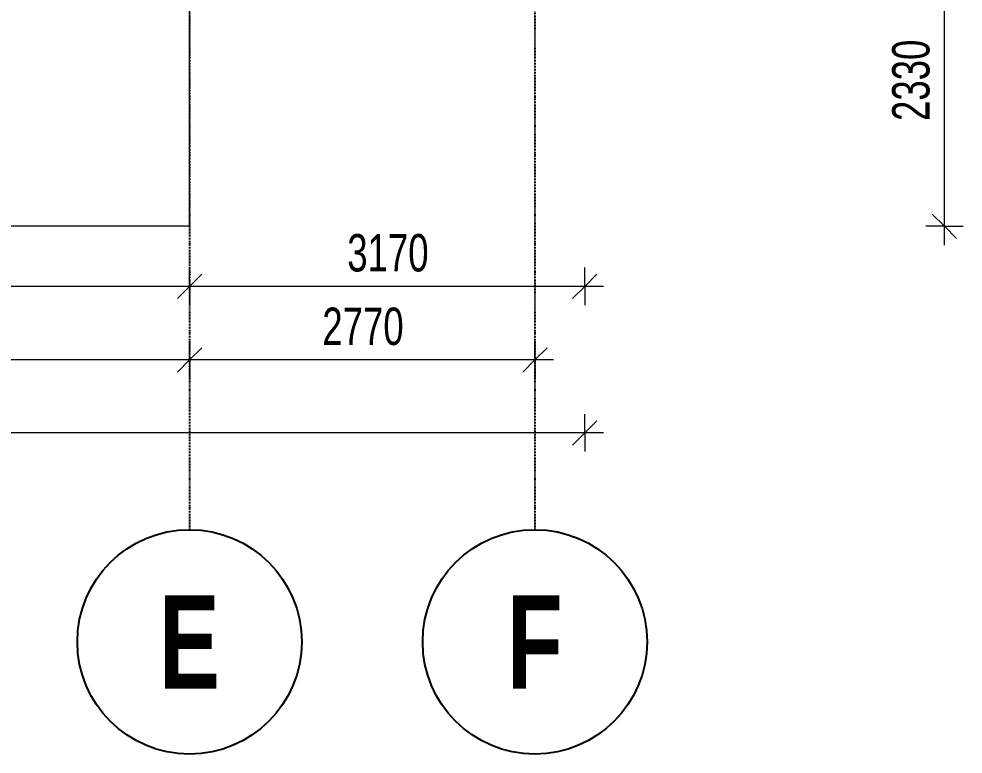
# Model space of a CAD drawing. Header units: millimetres. Extents: x 2179 to 44859, y 3478 to 159868.
# Drawn here: x 33701 to 41275, y 118851 to 124748 of the extents above; entities that cross this region are included whole.
import ezdxf

# ---------------------------------------------------------------- set-up
doc = ezdxf.new("R2010")
doc.units = ezdxf.units.MM
doc.linetypes.add('1_Čerchovaná 6_0mm', pattern=[12, 6, -3, 0, -3])
for name, color, linetype, lineweight in [('A-ANNO-DIMS', 7, 'Continuous', 9), ('A-ANNO-DIMS-150', 7, 'Continuous', 9), ('A-FLOR-LEVL', 7, 'Continuous', 9)]:
    doc.layers.add(name, color=color, linetype=linetype, lineweight=lineweight)
for name, color, linetype, lineweight, true_color in [('S-GRID-1', 9, '1_Čerchovaná 6_0mm', 25, 0x808080), ('S-GRID-IDEN', 9, 'Continuous', 25, 0x808080), ('S-GRID-IDEN-1', 9, 'Continuous', 9, 0x808080)]:
    doc.layers.add(name, color=color, linetype=linetype, lineweight=lineweight, true_color=true_color)
doc.styles.add('Arial_1', font='arial.ttf', dxfattribs={"width": 0.7, "height": 300})
doc.styles.add('Arial_B_1', font='arialbd.ttf', dxfattribs={"width": 0.7, "height": 750})
doc.dimstyles.new('Vnitřní_-_průhledné', dxfattribs={"dimscale": 304.8, "dimtxt": 306.07782, "dimasz": 0.639764, "dimexe": 0.492126, "dimexo": 0.0625, "dimgap": 0.098425, "dimtad": 1, "dimdec": 0, "dimrnd": 5, "dimzin": 0, "dimdsep": 46, "dimtxsty": 'Arial_1', "dimblk1": 'OBLIQUE', "dimblk2": 'OBLIQUE', "dimsah": 1, "dimcen": 0.09, "dimdle": 0.492126, "dimazin": 0, "dimtfac": 1, "dimtdec": 4, "dimtix": 1, "dimtmove": 0, "dimatfit": 3, "dimfxl": 0.492126, "dimfxlon": 1, "dimtvp": 1, "dimtolj": 1, "dimtzin": 0, "dimarcsym": 2})

# ---------------------------------------------------------------- blocks, each defined once
blk = doc.blocks.new('Osnova - 6mm-307864-1NP _ stroje - KOTVÍCÍ BODY')
at = {"layer": 'S-GRID-IDEN'}
blk.add_circle((0, 0), 6, dxfattribs=at)
blk = doc.blocks.new('DIMBLOCK1-1NP _ stroje - KOTVÍCÍ BODY')
at = {"layer": 'A-ANNO-DIMS-150'}
for p, q in [((35069.8, 122602.8), (35069.8, 122752.8)), ((38239.8, 122602.8), (38239.8, 122752.8)), ((38389.8, 122602.8), (35069.8, 122602.8)), ((35069.8, 122602.8), (35069.8, 122452.8)), ((38239.8, 122602.8), (38239.8, 122452.8))]:
    blk.add_line(p, q, dxfattribs=at)
at = {"layer": 'A-ANNO-DIMS-150', "lineweight": 18}
for p, q in [((35069.8, 122602.8), (35167.3, 122700.3)), ((38239.8, 122602.8), (38337.3, 122700.3)), ((35069.8, 122602.8), (34972.3, 122505.3)), ((38239.8, 122602.8), (38142.3, 122505.3))]:
    blk.add_line(p, q, dxfattribs=at)
at = {"layer": 'A-ANNO-DIMS-150', "color": 0, "insert": (36334.6, 123022.2), "char_height": 300, "width": 768.491, "attachment_point": 1, "line_spacing_factor": 0.941778, "style": 'Arial_1'}
blk.add_mtext('3170', dxfattribs=at)
blk = doc.blocks.new('_Oblique')
at = {"color": 0, "linetype": 'ByBlock', "lineweight": -2}
blk.add_line((-0.5, -0.5), (0.5, 0.5), dxfattribs=at)
blk = doc.blocks.new('DIMBLOCK2-1NP _ stroje - KOTVÍCÍ BODY')
at = {"layer": 'A-ANNO-DIMS-150'}
for p, q in [((31069.8, 122602.8), (31069.8, 122752.8)), ((35069.8, 122602.8), (35069.8, 122752.8)), ((35069.8, 122602.8), (31069.8, 122602.8)), ((31069.8, 122602.8), (31069.8, 122452.8)), ((35069.8, 122602.8), (35069.8, 122452.8))]:
    blk.add_line(p, q, dxfattribs=at)
at = {"layer": 'A-ANNO-DIMS-150', "lineweight": 18}
for p, q in [((31069.8, 122602.8), (31167.3, 122700.3)), ((35069.8, 122602.8), (35167.3, 122700.3)), ((31069.8, 122602.8), (30972.3, 122505.3)), ((35069.8, 122602.8), (34972.3, 122505.3))]:
    blk.add_line(p, q, dxfattribs=at)
at = {"layer": 'A-ANNO-DIMS-150', "color": 0, "insert": (32749.6, 123022.2), "char_height": 300, "width": 768.491, "attachment_point": 1, "line_spacing_factor": 0.941778, "style": 'Arial_1'}
blk.add_mtext('4000', dxfattribs=at)
blk = doc.blocks.new('DIMBLOCK32-1NP _ stroje - KOTVÍCÍ BODY')
at = {"layer": 'A-ANNO-DIMS-150'}
for p, q in [((35069.8, 122012.5), (35069.8, 122162.5)), ((37839.8, 122012.5), (37839.8, 122162.5)), ((37989.8, 122012.5), (35069.8, 122012.5)), ((35069.8, 122012.5), (35069.8, 121862.5)), ((37839.8, 122012.5), (37839.8, 121862.5))]:
    blk.add_line(p, q, dxfattribs=at)
at = {"layer": 'A-ANNO-DIMS-150', "lineweight": 18}
for p, q in [((35069.8, 122012.5), (35167.3, 122110)), ((37839.8, 122012.5), (37937.3, 122110)), ((35069.8, 122012.5), (34972.3, 121915)), ((37839.8, 122012.5), (37742.3, 121915))]:
    blk.add_line(p, q, dxfattribs=at)
at = {"layer": 'A-ANNO-DIMS-150', "color": 0, "insert": (36134.6, 122432), "char_height": 300, "width": 768.491, "attachment_point": 1, "line_spacing_factor": 0.941778, "style": 'Arial_1'}
blk.add_mtext('2770', dxfattribs=at)
blk = doc.blocks.new('DIMBLOCK33-1NP _ stroje - KOTVÍCÍ BODY')
at = {"layer": 'A-ANNO-DIMS-150'}
for p, q in [((31069.8, 122012.5), (31069.8, 122162.5)), ((35069.8, 122012.5), (35069.8, 122162.5)), ((35069.8, 122012.5), (31069.8, 122012.5)), ((31069.8, 122012.5), (31069.8, 121862.5)), ((35069.8, 122012.5), (35069.8, 121862.5))]:
    blk.add_line(p, q, dxfattribs=at)
at = {"layer": 'A-ANNO-DIMS-150', "lineweight": 18}
for p, q in [((31069.8, 122012.5), (31167.3, 122110)), ((35069.8, 122012.5), (35167.3, 122110)), ((31069.8, 122012.5), (30972.3, 121915)), ((35069.8, 122012.5), (34972.3, 121915))]:
    blk.add_line(p, q, dxfattribs=at)
at = {"layer": 'A-ANNO-DIMS-150', "color": 0, "insert": (32749.6, 122432), "char_height": 300, "width": 768.491, "attachment_point": 1, "line_spacing_factor": 0.941778, "style": 'Arial_1'}
blk.add_mtext('4000', dxfattribs=at)
blk = doc.blocks.new('DIMBLOCK37-1NP _ stroje - KOTVÍCÍ BODY')
at = {"layer": 'A-ANNO-DIMS-150'}
for p, q in [((18927.3, 121427.4), (18927.3, 121577.4)), ((38239.8, 121427.4), (38239.8, 121577.4)), ((38389.8, 121427.4), (18777.3, 121427.4)), ((18927.3, 121427.4), (18927.3, 121277.4)), ((38239.8, 121427.4), (38239.8, 121277.4))]:
    blk.add_line(p, q, dxfattribs=at)
at = {"layer": 'A-ANNO-DIMS-150', "lineweight": 18}
for p, q in [((18927.3, 121427.4), (19024.8, 121524.9)), ((38239.8, 121427.4), (38337.3, 121524.9)), ((18927.3, 121427.4), (18829.8, 121329.9)), ((38239.8, 121427.4), (38142.3, 121329.9))]:
    blk.add_line(p, q, dxfattribs=at)
at = {"layer": 'A-ANNO-DIMS-150', "color": 0, "insert": (28183.3, 121846.9), "char_height": 300, "width": 960.613, "attachment_point": 1, "line_spacing_factor": 0.941778, "style": 'Arial_1'}
blk.add_mtext('19310', dxfattribs=at)
blk = doc.blocks.new('DIMBLOCK41-1NP _ stroje - KOTVÍCÍ BODY')
at = {"layer": 'A-ANNO-DIMS-150', "lineweight": 18}
for p, q in [((41124.7, 125414.4), (41027.2, 125511.9)), ((41124.7, 125414.4), (41222.2, 125316.9)), ((41124.7, 123084.1), (41027.2, 123181.6)), ((41124.7, 123084.1), (41222.2, 122986.6))]:
    blk.add_line(p, q, dxfattribs=at)
at = {"layer": 'A-ANNO-DIMS-150'}
for p, q in [((41124.7, 122934.1), (41124.7, 125564.4)), ((41124.7, 125414.4), (40974.7, 125414.4)), ((41124.7, 125414.4), (41274.7, 125414.4)), ((41124.7, 123084.1), (40974.7, 123084.1)), ((41124.7, 123084.1), (41274.7, 123084.1))]:
    blk.add_line(p, q, dxfattribs=at)
at = {"layer": 'A-ANNO-DIMS-150', "color": 0, "insert": (40705.3, 123929), "char_height": 300, "width": 768.491, "attachment_point": 1, "rotation": 90, "line_spacing_factor": 0.941778, "style": 'Arial_1'}
blk.add_mtext('2330', dxfattribs=at)

msp = doc.modelspace()

# ---------------------------------------------------------------- linework, layer by layer
at = {"layer": 'A-FLOR-LEVL'}
for q in [(35069.8, 125614.4), (31069.8, 123084.1)]:
    msp.add_line((35069.8, 123084.1), q, dxfattribs=at)
at = {"layer": 'S-GRID-1'}
for p, q in [((35069.8, 158068.3), (35069.8, 120650.8)), ((37839.8, 158068.3), (37839.8, 120650.8))]:
    msp.add_line(p, q, dxfattribs=at)

# ---------------------------------------------------------------- block references
at = {"layer": 'S-GRID-IDEN', "xscale": 149.9999999999999, "yscale": 149.9999999999999, "zscale": 149.9999999999999, "rotation": 180}
for p in [(35069.8, 119750.8), (37839.8, 119750.8)]:
    msp.add_blockref('Osnova - 6mm-307864-1NP _ stroje - KOTVÍCÍ BODY', p, dxfattribs=at)

# ---------------------------------------------------------------- texts
at = {"layer": 'S-GRID-IDEN-1', "char_height": 750, "attachment_point": 1, "style": 'Arial_B_1'}
for s, insert, width in [('\\fArial|b1|i0|c238|p34|;\\W.7;E', (34823.7, 120125.4), 597.658), ('\\fArial|b1|i0|c238|p34|;\\W.7;F', (37614.2, 120125.4), 547.152)]:
    msp.add_mtext(s, dxfattribs=dict(at, insert=insert, width=width))

# ---------------------------------------------------------------- dimensions: what is measured, and where the dimension line sits
at = {"layer": 'A-ANNO-DIMS'}
for base, p1, p2, angle, override, picture, middle in [((41124.7, 125414.4), (40974.7, 123084.1), (40974.7, 125414.4), 90, {"dimpost": '<>', "dimfxl": 2330.316439}, 'DIMBLOCK41-1NP _ stroje - KOTVÍCÍ BODY', (40941.5, 124249.2)), ((35069.8, 122602.8), (38239.8, 122752.8), (35069.8, 122452.8), 0, {"dimpost": '<>', "dimfxl": 3184.163941}, 'DIMBLOCK1-1NP _ stroje - KOTVÍCÍ BODY', (36654.8, 122786)), ((35069.8, 122012.5), (37839.8, 121862.5), (35069.8, 121862.5), 0, {"dimpost": '<>', "dimfxl": 2770}, 'DIMBLOCK32-1NP _ stroje - KOTVÍCÍ BODY', (36454.8, 122195.7))]:
    dim = msp.add_linear_dim(base=base, p1=p1, p2=p2, angle=angle, dimstyle='Vnitřní_-_průhledné', override=override, dxfattribs=at)
    dim.commit()
    dim.dimension.update_dxf_attribs({"geometry": picture, "text_midpoint": middle})
for base, p1, p2, override, picture, middle in [((31069.8, 122602.8), (35069.8, 122452.8), (31069.8, 122452.8), {"dimpost": '<>', "dimfxl": 4000}, 'DIMBLOCK2-1NP _ stroje - KOTVÍCÍ BODY', (33069.8, 122785.9)), ((31069.8, 122012.5), (35069.8, 121862.5), (31069.8, 121862.5), {"dimpost": '<>', "dimfxl": 4000}, 'DIMBLOCK33-1NP _ stroje - KOTVÍCÍ BODY', (33069.8, 122195.7)), ((18927.3001, 121427.3904), (38239.7796, 121577.3904), (18927.3001, 121577.3904), {"dimpost": '<>', "dimfxl": 19312.479498}, 'DIMBLOCK37-1NP _ stroje - KOTVÍCÍ BODY', (28583.5398, 121610.6646))]:
    dim = msp.add_linear_dim(base=base, p1=p1, p2=p2, dimstyle='Vnitřní_-_průhledné', override=override, dxfattribs=at)
    dim.commit()
    dim.dimension.update_dxf_attribs({"geometry": picture, "text_midpoint": middle})

doc.saveas('drawing.dxf')
